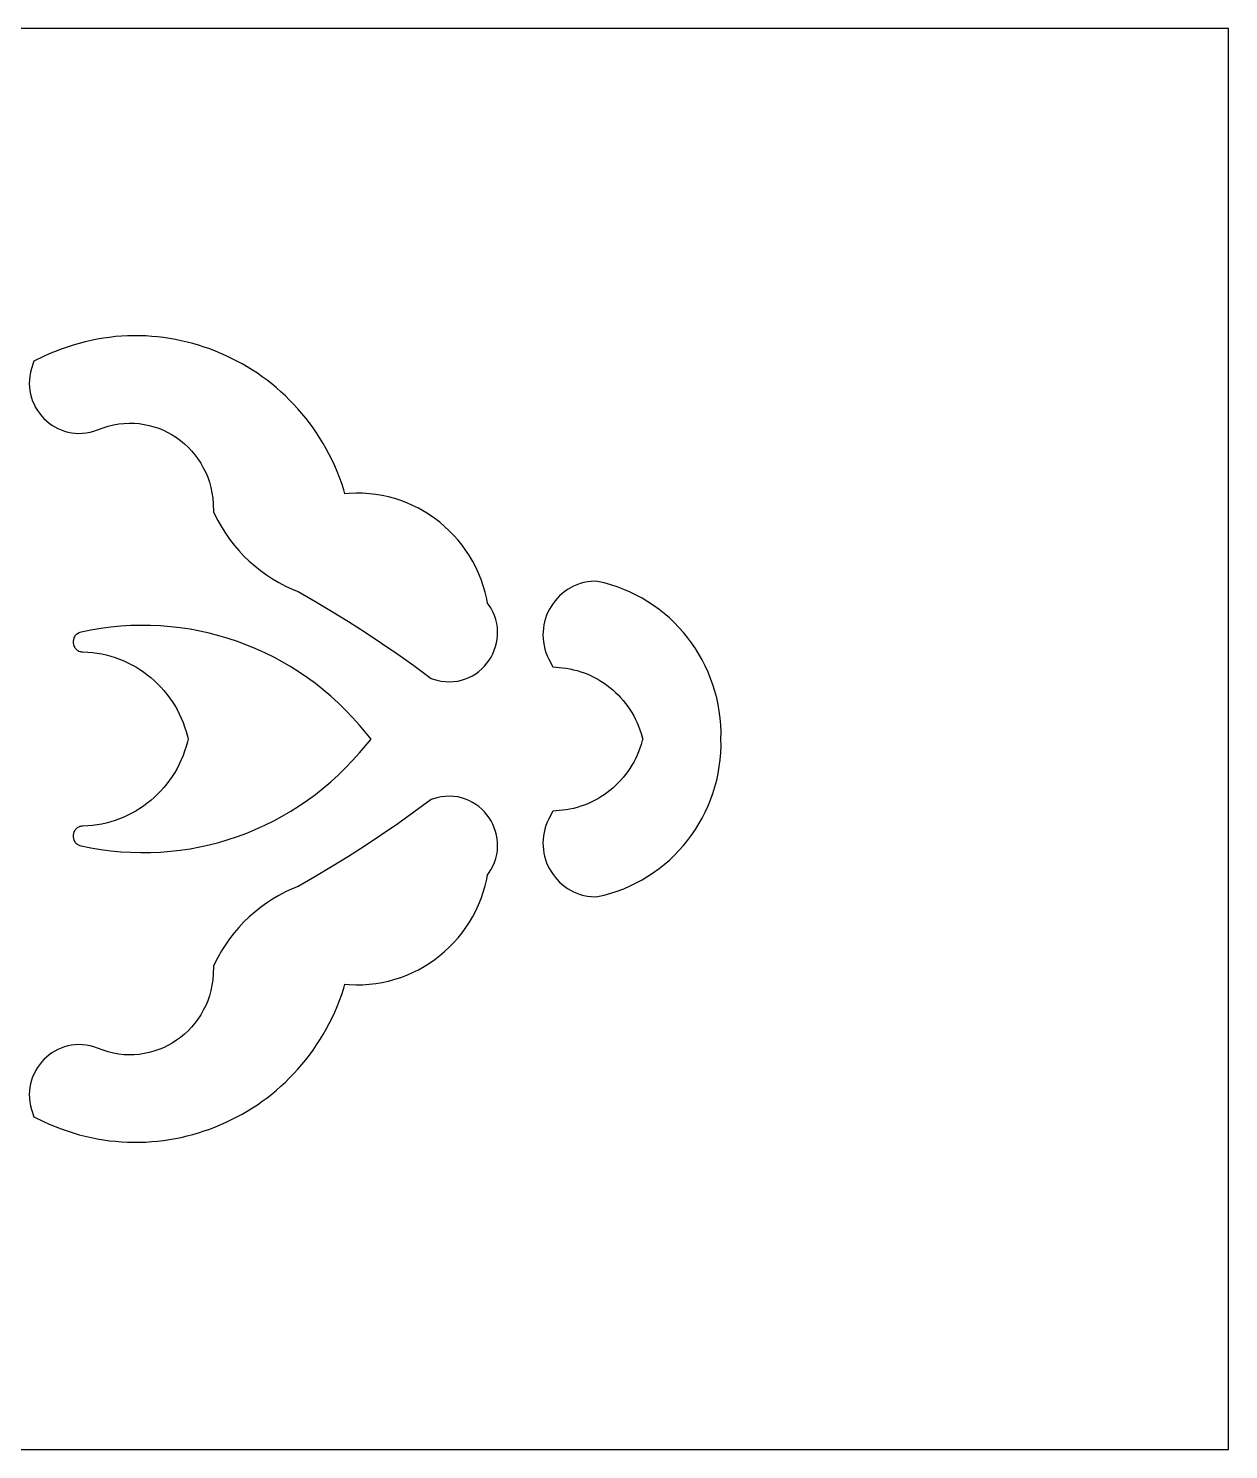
# Model space of a CAD drawing. Extents: x 431 to 1231, y 1060 to 1200.
# Drawn here: x 1112.7 to 1230.9, y 1060.1 to 1200.1 of the extents above; entities that cross this region are included whole.
import ezdxf

# ---------------------------------------------------------------- set-up
doc = ezdxf.new("R2010")
doc.units = 0
doc.layers.add('LAYER_2', color=174, linetype='CONTINUOUS')

msp = doc.modelspace()

# ---------------------------------------------------------------- linework, layer by layer
at = {"layer": 'LAYER_2'}
for points in [[(430.92, 1060.08), (1230.92, 1060.08), (1230.92, 1200.08), (430.92, 1200.08)], [(1155.01, 1149.67), (1154.59, 1150.14), (1154.15, 1150.59), (1153.69, 1151.02), (1153.21, 1151.43), (1152.71, 1151.81), (1152.19, 1152.17), (1151.66, 1152.5), (1151.11, 1152.81), (1150.54, 1153.09), (1149.97, 1153.34), (1149.38, 1153.57), (1148.77, 1153.76), (1148.16, 1153.93), (1147.53, 1154.07), (1146.9, 1154.17), (1146.26, 1154.25), (1145.61, 1154.29), (1144.96, 1154.3), (1144.3, 1154.27), (1143.87, 1154.24), (1143.75, 1154.63), (1143.55, 1155.24), (1143.34, 1155.84), (1143.11, 1156.42), (1142.86, 1157), (1142.6, 1157.56), (1142.32, 1158.12), (1142.03, 1158.66), (1141.73, 1159.2), (1141.41, 1159.72), (1141.08, 1160.23), (1140.74, 1160.73), (1140.38, 1161.22), (1140.01, 1161.69), (1139.63, 1162.16), (1139.24, 1162.61), (1138.84, 1163.05), (1138.42, 1163.47), (1138, 1163.89), (1137.56, 1164.29), (1137.12, 1164.68), (1136.66, 1165.06), (1136.2, 1165.42), (1135.72, 1165.77), (1135.24, 1166.11), (1134.75, 1166.43), (1134.25, 1166.74), (1133.74, 1167.03), (1133.23, 1167.31), (1132.71, 1167.58), (1132.18, 1167.83), (1131.65, 1168.07), (1131.11, 1168.3), (1130.56, 1168.51), (1130.01, 1168.7), (1129.45, 1168.88), (1128.89, 1169.04), (1128.32, 1169.19), (1127.75, 1169.32), (1127.17, 1169.44), (1126.59, 1169.54), (1126.01, 1169.63), (1125.42, 1169.7), (1124.84, 1169.75), (1124.25, 1169.79), (1123.65, 1169.81), (1123.06, 1169.81), (1122.46, 1169.8), (1121.86, 1169.77), (1121.27, 1169.72), (1120.67, 1169.65), (1120.07, 1169.57), (1119.47, 1169.47), (1118.87, 1169.35), (1118.28, 1169.22), (1117.68, 1169.06), (1117.09, 1168.89), (1116.5, 1168.7), (1115.91, 1168.49), (1115.32, 1168.27), (1114.74, 1168.02), (1114.16, 1167.75), (1113.23, 1167.3), (1112.98, 1166.58), (1112.89, 1166.21), (1112.82, 1165.83), (1112.78, 1165.47), (1112.77, 1165.1), (1112.79, 1164.74), (1112.83, 1164.39), (1112.9, 1164.04), (1112.99, 1163.7), (1113.1, 1163.38), (1113.24, 1163.06), (1113.4, 1162.75), (1113.57, 1162.46), (1113.77, 1162.18), (1113.98, 1161.92), (1114.21, 1161.66), (1114.46, 1161.43), (1114.72, 1161.21), (1115, 1161.01), (1115.29, 1160.83), (1115.6, 1160.67), (1115.92, 1160.53), (1116.24, 1160.41), (1116.58, 1160.32), (1116.93, 1160.25), (1117.29, 1160.2), (1117.65, 1160.19), (1118.02, 1160.2), (1118.39, 1160.24), (1118.76, 1160.31), (1119.13, 1160.41), (1119.48, 1160.53), (1120.04, 1160.75), (1120.56, 1160.91), (1121.07, 1161.04), (1121.58, 1161.13), (1122.09, 1161.18), (1122.6, 1161.21), (1123.11, 1161.2), (1123.6, 1161.15), (1124.1, 1161.08), (1124.58, 1160.98), (1125.06, 1160.85), (1125.53, 1160.69), (1125.98, 1160.5), (1126.43, 1160.28), (1126.86, 1160.04), (1127.28, 1159.77), (1127.68, 1159.48), (1128.06, 1159.16), (1128.42, 1158.82), (1128.77, 1158.46), (1129.09, 1158.08), (1129.39, 1157.67), (1129.67, 1157.25), (1129.92, 1156.81), (1130.15, 1156.35), (1130.35, 1155.87), (1130.52, 1155.38), (1130.66, 1154.87), (1130.77, 1154.35), (1130.85, 1153.81), (1130.89, 1153.26), (1130.91, 1152.44), (1131.34, 1151.61), (1131.7, 1150.97), (1132.09, 1150.36), (1132.51, 1149.76), (1132.96, 1149.19), (1133.43, 1148.64), (1133.92, 1148.11), (1134.44, 1147.61), (1134.99, 1147.13), (1135.55, 1146.68), (1136.13, 1146.26), (1136.74, 1145.86), (1137.36, 1145.49), (1138.01, 1145.15), (1138.67, 1144.84), (1139.26, 1144.6), (1140.89, 1143.66), (1142.56, 1142.67), (1144.21, 1141.65), (1145.85, 1140.6), (1147.47, 1139.53), (1149.07, 1138.43), (1150.66, 1137.31), (1152.37, 1136.06), (1152.91, 1135.89), (1153.34, 1135.79), (1153.76, 1135.74), (1154.17, 1135.72), (1154.58, 1135.74), (1154.98, 1135.79), (1155.36, 1135.88), (1155.74, 1136), (1156.09, 1136.15), (1156.43, 1136.32), (1156.76, 1136.52), (1157.06, 1136.75), (1157.34, 1137), (1157.61, 1137.26), (1157.85, 1137.55), (1158.07, 1137.85), (1158.26, 1138.16), (1158.44, 1138.49), (1158.58, 1138.83), (1158.71, 1139.19), (1158.8, 1139.55), (1158.87, 1139.92), (1158.91, 1140.3), (1158.91, 1140.69), (1158.89, 1141.07), (1158.83, 1141.46), (1158.74, 1141.85), (1158.61, 1142.24), (1158.45, 1142.62), (1158.25, 1142.99), (1158.02, 1143.35), (1157.91, 1143.48), (1157.84, 1143.89), (1157.68, 1144.54), (1157.49, 1145.18), (1157.28, 1145.8), (1157.03, 1146.41), (1156.76, 1147), (1156.46, 1147.57), (1156.13, 1148.12), (1155.78, 1148.66), (1155.41, 1149.17)], [(1167.39, 1114.68), (1167.75, 1114.61), (1168.11, 1114.56), (1168.59, 1114.53), (1169.39, 1114.71), (1170.05, 1114.89), (1170.7, 1115.1), (1171.34, 1115.34), (1171.96, 1115.61), (1172.56, 1115.9), (1173.15, 1116.22), (1173.72, 1116.56), (1174.28, 1116.93), (1174.81, 1117.32), (1175.33, 1117.73), (1175.83, 1118.16), (1176.31, 1118.61), (1176.77, 1119.09), (1177.21, 1119.58), (1177.62, 1120.09), (1178.02, 1120.62), (1178.39, 1121.16), (1178.74, 1121.72), (1179.06, 1122.29), (1179.37, 1122.88), (1179.64, 1123.49), (1179.89, 1124.1), (1180.12, 1124.73), (1180.32, 1125.37), (1180.49, 1126.02), (1180.63, 1126.69), (1180.75, 1127.36), (1180.83, 1128.03), (1180.89, 1128.72), (1180.92, 1129.41), (1180.91, 1130.08), (1180.92, 1130.76), (1180.89, 1131.45), (1180.83, 1132.13), (1180.75, 1132.81), (1180.63, 1133.48), (1180.49, 1134.14), (1180.32, 1134.79), (1180.12, 1135.43), (1179.89, 1136.06), (1179.64, 1136.68), (1179.37, 1137.28), (1179.06, 1137.87), (1178.74, 1138.45), (1178.39, 1139.01), (1178.02, 1139.55), (1177.62, 1140.08), (1177.21, 1140.59), (1176.77, 1141.08), (1176.31, 1141.55), (1175.83, 1142.01), (1175.33, 1142.44), (1174.81, 1142.85), (1174.28, 1143.24), (1173.72, 1143.6), (1173.15, 1143.95), (1172.56, 1144.26), (1171.96, 1144.56), (1171.34, 1144.82), (1170.7, 1145.06), (1170.05, 1145.28), (1169.39, 1145.46), (1168.59, 1145.64), (1168.11, 1145.61), (1167.75, 1145.56), (1167.39, 1145.49), (1167.05, 1145.39), (1166.72, 1145.28), (1166.4, 1145.14), (1166.1, 1144.98), (1165.8, 1144.81), (1165.53, 1144.61), (1165.26, 1144.41), (1165.02, 1144.18), (1164.78, 1143.94), (1164.57, 1143.69), (1164.37, 1143.43), (1164.19, 1143.15), (1164.02, 1142.87), (1163.87, 1142.57), (1163.74, 1142.27), (1163.63, 1141.96), (1163.54, 1141.64), (1163.47, 1141.32), (1163.42, 1140.99), (1163.39, 1140.65), (1163.38, 1140.32), (1163.39, 1139.98), (1163.42, 1139.64), (1163.48, 1139.3), (1163.56, 1138.95), (1163.66, 1138.62), (1163.79, 1138.28), (1163.95, 1137.95), (1164.36, 1137.19), (1165.29, 1137.11), (1165.66, 1137.06), (1166.03, 1136.99), (1166.39, 1136.91), (1166.75, 1136.82), (1167.1, 1136.71), (1167.45, 1136.59), (1167.79, 1136.46), (1168.12, 1136.31), (1168.45, 1136.15), (1168.77, 1135.97), (1169.08, 1135.79), (1169.39, 1135.59), (1169.68, 1135.38), (1169.97, 1135.15), (1170.25, 1134.92), (1170.52, 1134.68), (1170.78, 1134.42), (1171.03, 1134.16), (1171.28, 1133.88), (1171.51, 1133.59), (1171.73, 1133.3), (1171.94, 1132.99), (1172.13, 1132.68), (1172.32, 1132.36), (1172.49, 1132.02), (1172.65, 1131.68), (1172.8, 1131.34), (1172.93, 1130.98), (1173.06, 1130.62), (1173.16, 1130.25), (1173.2, 1130.08), (1173.16, 1129.92), (1173.06, 1129.55), (1172.93, 1129.19), (1172.8, 1128.83), (1172.65, 1128.48), (1172.49, 1128.14), (1172.32, 1127.81), (1172.13, 1127.49), (1171.94, 1127.18), (1171.73, 1126.87), (1171.51, 1126.58), (1171.28, 1126.29), (1171.03, 1126.01), (1170.78, 1125.75), (1170.52, 1125.49), (1170.25, 1125.25), (1169.97, 1125.01), (1169.68, 1124.79), (1169.39, 1124.58), (1169.08, 1124.38), (1168.77, 1124.2), (1168.45, 1124.02), (1168.12, 1123.86), (1167.79, 1123.71), (1167.45, 1123.58), (1167.1, 1123.46), (1166.75, 1123.35), (1166.39, 1123.25), (1166.03, 1123.18), (1165.66, 1123.11), (1165.29, 1123.06), (1164.36, 1122.98), (1163.95, 1122.22), (1163.79, 1121.89), (1163.66, 1121.55), (1163.56, 1121.21), (1163.48, 1120.87), (1163.42, 1120.53), (1163.39, 1120.19), (1163.38, 1119.85), (1163.39, 1119.52), (1163.42, 1119.18), (1163.47, 1118.85), (1163.54, 1118.53), (1163.63, 1118.21), (1163.74, 1117.9), (1163.87, 1117.6), (1164.02, 1117.3), (1164.19, 1117.02), (1164.37, 1116.74), (1164.57, 1116.48), (1164.78, 1116.23), (1165.02, 1115.99), (1165.26, 1115.76), (1165.53, 1115.55), (1165.8, 1115.36), (1166.1, 1115.18), (1166.4, 1115.03), (1166.72, 1114.89), (1167.05, 1114.77)], [(1118.04, 1121.5), (1117.93, 1121.49), (1117.83, 1121.47), (1117.74, 1121.45), (1117.65, 1121.41), (1117.57, 1121.37), (1117.49, 1121.33), (1117.42, 1121.27), (1117.36, 1121.21), (1117.3, 1121.15), (1117.25, 1121.08), (1117.17, 1120.93), (1117.12, 1120.77), (1117.09, 1120.61), (1117.09, 1120.44), (1117.12, 1120.27), (1117.17, 1120.12), (1117.21, 1120.04), (1117.25, 1119.97), (1117.31, 1119.9), (1117.37, 1119.83), (1117.43, 1119.78), (1117.51, 1119.72), (1117.59, 1119.67), (1117.68, 1119.63), (1117.77, 1119.6), (1117.88, 1119.57), (1118.84, 1119.37), (1119.82, 1119.21), (1120.81, 1119.07), (1121.79, 1118.98), (1122.77, 1118.92), (1123.76, 1118.89), (1124.73, 1118.9), (1125.71, 1118.94), (1126.68, 1119.02), (1127.65, 1119.13), (1128.61, 1119.28), (1129.56, 1119.45), (1130.51, 1119.66), (1131.45, 1119.9), (1132.37, 1120.18), (1133.29, 1120.49), (1134.2, 1120.82), (1135.1, 1121.19), (1135.98, 1121.59), (1136.85, 1122.02), (1137.7, 1122.49), (1138.54, 1122.98), (1139.37, 1123.5), (1140.18, 1124.05), (1140.97, 1124.63), (1141.74, 1125.24), (1142.49, 1125.88), (1143.23, 1126.54), (1143.94, 1127.24), (1144.63, 1127.96), (1145.3, 1128.71), (1146.44, 1130.08), (1145.3, 1131.46), (1144.63, 1132.21), (1143.94, 1132.93), (1143.23, 1133.63), (1142.49, 1134.29), (1141.74, 1134.93), (1140.97, 1135.54), (1140.18, 1136.12), (1139.37, 1136.67), (1138.54, 1137.19), (1137.7, 1137.68), (1136.85, 1138.14), (1135.98, 1138.57), (1135.1, 1138.98), (1134.2, 1139.34), (1133.29, 1139.68), (1132.37, 1139.99), (1131.45, 1140.26), (1130.51, 1140.51), (1129.56, 1140.72), (1128.61, 1140.89), (1127.65, 1141.04), (1126.68, 1141.15), (1125.71, 1141.22), (1124.73, 1141.27), (1123.76, 1141.28), (1122.77, 1141.25), (1121.79, 1141.19), (1120.81, 1141.09), (1119.82, 1140.96), (1118.84, 1140.79), (1117.88, 1140.6), (1117.77, 1140.57), (1117.68, 1140.54), (1117.59, 1140.49), (1117.51, 1140.45), (1117.43, 1140.39), (1117.37, 1140.33), (1117.31, 1140.27), (1117.25, 1140.2), (1117.21, 1140.13), (1117.17, 1140.05), (1117.12, 1139.89), (1117.09, 1139.73), (1117.09, 1139.56), (1117.12, 1139.4), (1117.17, 1139.24), (1117.25, 1139.09), (1117.3, 1139.02), (1117.36, 1138.96), (1117.42, 1138.9), (1117.49, 1138.84), (1117.57, 1138.8), (1117.65, 1138.75), (1117.74, 1138.72), (1117.83, 1138.69), (1117.93, 1138.68), (1118.04, 1138.67), (1118.53, 1138.65), (1119, 1138.6), (1119.45, 1138.54), (1119.91, 1138.47), (1120.36, 1138.37), (1120.8, 1138.25), (1121.23, 1138.11), (1121.66, 1137.96), (1122.08, 1137.79), (1122.49, 1137.6), (1122.89, 1137.4), (1123.28, 1137.18), (1123.66, 1136.94), (1124.04, 1136.69), (1124.4, 1136.42), (1124.75, 1136.13), (1125.09, 1135.84), (1125.41, 1135.52), (1125.73, 1135.2), (1126.03, 1134.86), (1126.32, 1134.51), (1126.59, 1134.14), (1126.85, 1133.77), (1127.1, 1133.38), (1127.33, 1132.98), (1127.54, 1132.57), (1127.74, 1132.15), (1127.92, 1131.71), (1128.08, 1131.27), (1128.22, 1130.82), (1128.35, 1130.36), (1128.41, 1130.08), (1128.35, 1129.81), (1128.22, 1129.35), (1128.08, 1128.9), (1127.92, 1128.45), (1127.74, 1128.02), (1127.54, 1127.6), (1127.33, 1127.19), (1127.1, 1126.79), (1126.85, 1126.4), (1126.59, 1126.02), (1126.32, 1125.66), (1126.03, 1125.31), (1125.73, 1124.97), (1125.41, 1124.64), (1125.09, 1124.33), (1124.75, 1124.03), (1124.4, 1123.75), (1124.04, 1123.48), (1123.66, 1123.23), (1123.28, 1122.99), (1122.89, 1122.77), (1122.49, 1122.57), (1122.08, 1122.38), (1121.66, 1122.21), (1121.23, 1122.05), (1120.8, 1121.92), (1120.36, 1121.8), (1119.91, 1121.7), (1119.45, 1121.62), (1119, 1121.56), (1118.53, 1121.52)], [(1112.78, 1094.7), (1112.82, 1094.33), (1112.89, 1093.96), (1112.98, 1093.59), (1113.23, 1092.87), (1114.16, 1092.41), (1114.74, 1092.15), (1115.32, 1091.9), (1115.91, 1091.68), (1116.5, 1091.47), (1117.09, 1091.28), (1117.68, 1091.1), (1118.28, 1090.95), (1118.87, 1090.82), (1119.47, 1090.7), (1120.07, 1090.6), (1120.67, 1090.51), (1121.27, 1090.45), (1121.86, 1090.4), (1122.46, 1090.37), (1123.06, 1090.36), (1123.65, 1090.36), (1124.25, 1090.38), (1124.84, 1090.42), (1125.42, 1090.47), (1126.01, 1090.54), (1126.59, 1090.63), (1127.17, 1090.73), (1127.75, 1090.84), (1128.32, 1090.98), (1128.89, 1091.13), (1129.45, 1091.29), (1130.01, 1091.47), (1130.56, 1091.66), (1131.11, 1091.87), (1131.65, 1092.1), (1132.18, 1092.33), (1132.71, 1092.59), (1133.23, 1092.85), (1133.74, 1093.14), (1134.25, 1093.43), (1134.75, 1093.74), (1135.24, 1094.06), (1135.72, 1094.4), (1136.2, 1094.75), (1136.66, 1095.11), (1137.12, 1095.49), (1137.56, 1095.88), (1138, 1096.28), (1138.42, 1096.69), (1138.84, 1097.12), (1139.24, 1097.56), (1139.63, 1098.01), (1140.01, 1098.48), (1140.38, 1098.95), (1140.74, 1099.44), (1141.08, 1099.94), (1141.41, 1100.45), (1141.73, 1100.97), (1142.03, 1101.5), (1142.32, 1102.05), (1142.6, 1102.6), (1142.86, 1103.17), (1143.11, 1103.74), (1143.34, 1104.33), (1143.55, 1104.93), (1143.75, 1105.53), (1143.87, 1105.93), (1144.3, 1105.89), (1144.96, 1105.87), (1145.61, 1105.88), (1146.26, 1105.92), (1146.9, 1106), (1147.53, 1106.1), (1148.16, 1106.24), (1148.77, 1106.41), (1149.38, 1106.6), (1149.97, 1106.83), (1150.54, 1107.08), (1151.11, 1107.36), (1151.66, 1107.67), (1152.19, 1108), (1152.71, 1108.36), (1153.21, 1108.74), (1153.69, 1109.15), (1154.15, 1109.58), (1154.59, 1110.03), (1155.01, 1110.5), (1155.41, 1111), (1155.78, 1111.51), (1156.13, 1112.04), (1156.46, 1112.6), (1156.76, 1113.17), (1157.03, 1113.76), (1157.28, 1114.37), (1157.49, 1114.99), (1157.68, 1115.62), (1157.84, 1116.28), (1157.91, 1116.69), (1158.02, 1116.82), (1158.25, 1117.18), (1158.45, 1117.55), (1158.61, 1117.93), (1158.74, 1118.32), (1158.83, 1118.71), (1158.89, 1119.09), (1158.91, 1119.48), (1158.91, 1119.87), (1158.87, 1120.25), (1158.8, 1120.62), (1158.71, 1120.98), (1158.58, 1121.33), (1158.44, 1121.68), (1158.26, 1122.01), (1158.07, 1122.32), (1157.85, 1122.62), (1157.61, 1122.91), (1157.34, 1123.17), (1157.06, 1123.42), (1156.76, 1123.64), (1156.43, 1123.84), (1156.09, 1124.02), (1155.74, 1124.17), (1155.36, 1124.29), (1154.98, 1124.38), (1154.58, 1124.43), (1154.17, 1124.45), (1153.76, 1124.43), (1153.34, 1124.38), (1152.91, 1124.28), (1152.37, 1124.11), (1150.66, 1122.86), (1149.07, 1121.74), (1147.47, 1120.64), (1145.85, 1119.57), (1144.21, 1118.52), (1142.56, 1117.5), (1140.89, 1116.51), (1139.26, 1115.57), (1138.67, 1115.32), (1138.01, 1115.02), (1137.36, 1114.68), (1136.74, 1114.31), (1136.13, 1113.91), (1135.55, 1113.49), (1134.99, 1113.04), (1134.44, 1112.56), (1133.92, 1112.06), (1133.43, 1111.53), (1132.96, 1110.98), (1132.51, 1110.41), (1132.09, 1109.81), (1131.7, 1109.2), (1131.34, 1108.56), (1130.91, 1107.73), (1130.89, 1106.91), (1130.85, 1106.36), (1130.77, 1105.82), (1130.66, 1105.3), (1130.52, 1104.79), (1130.35, 1104.29), (1130.15, 1103.82), (1129.92, 1103.36), (1129.67, 1102.92), (1129.39, 1102.49), (1129.09, 1102.09), (1128.77, 1101.71), (1128.42, 1101.35), (1128.06, 1101.01), (1127.68, 1100.69), (1127.28, 1100.4), (1126.86, 1100.13), (1126.43, 1099.89), (1125.98, 1099.67), (1125.53, 1099.48), (1125.06, 1099.32), (1124.58, 1099.19), (1124.1, 1099.09), (1123.6, 1099.01), (1123.11, 1098.97), (1122.6, 1098.96), (1122.09, 1098.98), (1121.58, 1099.04), (1121.07, 1099.13), (1120.56, 1099.26), (1120.04, 1099.42), (1119.48, 1099.64), (1119.13, 1099.76), (1118.76, 1099.86), (1118.39, 1099.93), (1118.02, 1099.97), (1117.65, 1099.98), (1117.29, 1099.96), (1116.93, 1099.92), (1116.58, 1099.85), (1116.24, 1099.76), (1115.92, 1099.64), (1115.6, 1099.5), (1115.29, 1099.34), (1115, 1099.16), (1114.72, 1098.96), (1114.46, 1098.74), (1114.21, 1098.5), (1113.98, 1098.25), (1113.77, 1097.99), (1113.57, 1097.71), (1113.4, 1097.41), (1113.24, 1097.11), (1113.1, 1096.79), (1112.99, 1096.46), (1112.9, 1096.13), (1112.83, 1095.78), (1112.79, 1095.43), (1112.77, 1095.07)]]:
    msp.add_lwpolyline(points, close=True, dxfattribs=at)

doc.saveas('drawing.dxf')
